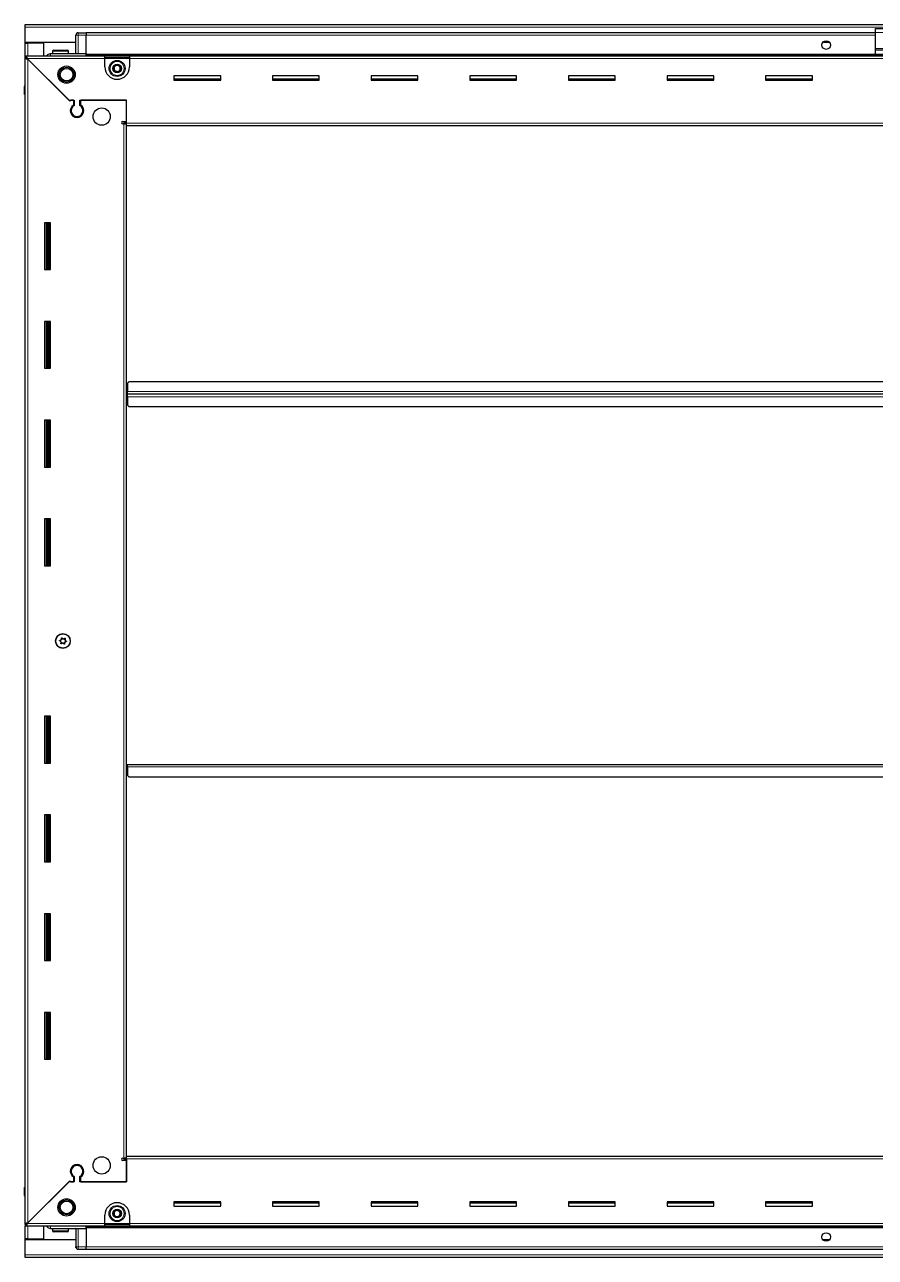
# Model space of a CAD drawing. Header units: millimetres. Extents: x 1219 to 6432, y -1444 to 1892.
# Drawn here: x 4957 to 5647, y 677 to 1676 of the extents above; entities that cross this region are included whole.
import ezdxf

# ---------------------------------------------------------------- set-up
doc = ezdxf.new("R2010")
doc.units = ezdxf.units.MM

msp = doc.modelspace()

# ---------------------------------------------------------------- linework, layer by layer
at = {"color": 7, "linetype": 'Continuous', "lineweight": 25}
for p, q in [((4957.34, 1675.82), (6356.34, 1675.82)), ((4957.34, 1673.72), (4957.34, 1675.82)), ((4957.34, 1661.32), (4957.34, 1673.72)), ((4999.01, 1668.82), (4999.01, 1668.82)), ((5000.34, 1669.32), (5006.84, 1669.32)), ((5000.34, 1669.32), (5006.84, 1669.32)), ((5006.84, 1669.32), (5006.84, 1669.32)), ((5006.84, 1669.32), (5006.84, 1669.32)), ((5006.84, 1669.32), (5006.84, 1667.32)), ((5646.84, 1669.17), (5006.84, 1669.17)), ((5646.84, 1672.82), (5666.84, 1672.82)), ((5646.84, 1669.56), (5646.84, 1672.82)), ((5646.84, 1656.41), (5646.84, 1669.56)), ((4998.34, 1661.32), (4957.34, 1661.32)), ((4957.34, 1660.82), (4957.34, 1661.32)), ((4957.34, 1660.82), (4959.44, 1660.82)), ((4957.34, 1650.57), (4957.34, 1660.82)), ((4958.84, 1660.82), (4958.84, 1661.32)), ((4972.34, 1660.82), (4959.44, 1660.82)), ((4972.34, 1650.57), (4972.34, 1660.82)), ((4998.34, 1652.32), (4998.34, 1667.32)), ((5006.84, 1652.32), (5006.84, 1667.32)), ((5609.71, 1661.32), (5603.96, 1661.32)), ((4957.34, 1649.07), (4957.34, 1650.57)), ((4957.34, 1650.57), (4958.34, 1650.57)), ((4957.34, 1648.57), (4957.34, 1649.07)), ((4957.34, 1649.07), (4958.34, 1649.07)), ((4957.34, 704.07), (4957.34, 1648.57)), ((4958.84, 1648.57), (4957.34, 1648.57)), ((4958.34, 1650.57), (5021.84, 1650.57)), ((4958.34, 1649.07), (4958.34, 1650.57)), ((4958.94, 1648.47), (4992.84, 1614.57)), ((4977.84, 1652.32), (5006.84, 1652.32)), ((4979.34, 1654.22), (4979.34, 1652.32)), ((4980.14, 1655.02), (4991.54, 1655.02)), ((4992.34, 1652.32), (4992.34, 1654.22)), ((5006.76, 1650.57), (5006.84, 1652.29)), ((5006.84, 1652.32), (5006.84, 1651.82)), ((5006.84, 1651.17), (6306.84, 1651.17)), ((5021.84, 1648.47), (5021.84, 1650.57)), ((5021.84, 1650.57), (5041.84, 1650.57)), ((5021.84, 1649.07), (5041.84, 1649.07)), ((5021.84, 1641.57), (5021.84, 1648.47)), ((5041.84, 1650.57), (6271.84, 1650.57)), ((5041.84, 1650.57), (5041.84, 1648.47)), ((5041.84, 1648.47), (5041.84, 1641.57)), ((5646.84, 1655.32), (5646.84, 1656.41)), ((5646.84, 1655.32), (5666.84, 1655.32)), ((5646.84, 1651.82), (5646.84, 1655.32)), ((5646.84, 1651.82), (5666.84, 1651.82)), ((4993.54, 1613.87), (4959.44, 1647.97)), ((5115.84, 1634.32), (5077.84, 1634.32)), ((5077.84, 1634.32), (5077.84, 1630.82)), ((5115.84, 1631.57), (5077.84, 1631.57)), ((5077.84, 1630.82), (5115.84, 1630.82)), ((5115.84, 1630.82), (5115.84, 1634.32)), ((5195.84, 1634.32), (5157.84, 1634.32)), ((5157.84, 1634.32), (5157.84, 1630.82)), ((5195.84, 1631.57), (5157.84, 1631.57)), ((5157.84, 1630.82), (5195.84, 1630.82)), ((5195.84, 1630.82), (5195.84, 1634.32)), ((5275.84, 1634.32), (5237.84, 1634.32)), ((5237.84, 1634.32), (5237.84, 1630.82)), ((5275.84, 1631.57), (5237.84, 1631.57)), ((5237.84, 1630.82), (5275.84, 1630.82)), ((5275.84, 1630.82), (5275.84, 1634.32)), ((5355.84, 1634.32), (5317.84, 1634.32)), ((5317.84, 1634.32), (5317.84, 1630.82)), ((5355.84, 1631.57), (5317.84, 1631.57)), ((5317.84, 1630.82), (5355.84, 1630.82)), ((5355.84, 1630.82), (5355.84, 1634.32)), ((5435.84, 1634.32), (5397.84, 1634.32)), ((5397.84, 1634.32), (5397.84, 1630.82)), ((5435.84, 1631.57), (5397.84, 1631.57)), ((5397.84, 1630.82), (5435.84, 1630.82)), ((5435.84, 1630.82), (5435.84, 1634.32)), ((5515.84, 1634.32), (5477.84, 1634.32)), ((5477.84, 1634.32), (5477.84, 1630.82)), ((5515.84, 1631.57), (5477.84, 1631.57)), ((5477.84, 1630.82), (5515.84, 1630.82)), ((5515.84, 1630.82), (5515.84, 1634.32)), ((5595.84, 1634.32), (5557.84, 1634.32)), ((5557.84, 1634.32), (5557.84, 1630.82)), ((5595.84, 1631.57), (5557.84, 1631.57)), ((5557.84, 1630.82), (5595.84, 1630.82)), ((5595.84, 1630.82), (5595.84, 1634.32)), ((4956.84, 1625.82), (4956.84, 1619.32)), ((4956.84, 1619.32), (4956.84, 1625.82)), ((4956.84, 1619.32), (4956.84, 1619.32)), ((4957.34, 1619.32), (4956.84, 1619.32)), ((4956.99, 1619.32), (4956.99, 733.32)), ((4992.84, 1614.57), (4997.04, 1614.57)), ((4994.24, 1614.57), (4993.54, 1613.87)), ((4996.34, 1614.57), (4994.24, 1614.57)), ((4996.34, 1614.57), (4996.34, 1610.68)), ((4997.04, 1614.57), (4997.04, 1610.29)), ((5001.64, 1614.57), (5039.34, 1614.57)), ((5001.64, 1610.29), (5001.64, 1614.57)), ((5002.34, 1610.68), (5002.34, 1614.57)), ((5039.34, 1614.57), (5002.34, 1614.57)), ((5039.34, 1595.92), (5039.34, 1614.57)), ((5039.34, 1597.32), (5039.34, 1614.57)), ((4997.34, 1601.71), (4997.34, 1600.95)), ((5036.49, 1597.32), (5039.34, 1597.32)), ((5037.24, 1595.32), (5036.49, 1595.32)), ((5037.24, 1595.32), (5039.34, 1595.32)), ((5039.34, 1596.32), (5037.34, 1596.32)), ((5037.34, 1596.32), (5037.34, 1595.32)), ((5039.34, 1593.82), (5039.34, 1595.92)), ((6274.34, 1593.82), (5039.34, 1593.82)), ((5039.34, 758.82), (5039.34, 1593.82)), ((4977.84, 1515.32), (4972.84, 1515.32)), ((4972.84, 1515.32), (4972.84, 1477.32)), ((4974.99, 1477.32), (4974.99, 1515.32)), ((4976.78, 1477.32), (4976.78, 1515.32)), ((4976.81, 1477.32), (4976.81, 1515.32)), ((4977.84, 1477.32), (4977.84, 1515.32)), ((4972.84, 1477.32), (4977.84, 1477.32)), ((4977.84, 1435.32), (4972.84, 1435.32)), ((4972.84, 1435.32), (4972.84, 1397.32)), ((4974.99, 1397.32), (4974.99, 1435.32)), ((4976.78, 1397.32), (4976.78, 1435.32)), ((4976.81, 1397.32), (4976.81, 1435.32)), ((4977.84, 1397.32), (4977.84, 1435.32)), ((4972.84, 1397.32), (4977.84, 1397.32)), ((5040.34, 1379.17), (5040.09, 1379.17)), ((5040.09, 1379.17), (5040.09, 1376.32)), ((5041.34, 1386.32), (5040.34, 1385.32)), ((5040.34, 1385.32), (5040.34, 1378.42)), ((6272.34, 1386.32), (5041.34, 1386.32)), ((5040.09, 1376.32), (5039.34, 1376.32)), ((5040.09, 1376.32), (5040.09, 1373.47)), ((5040.09, 1373.47), (5040.34, 1373.47)), ((5040.34, 1376.32), (5040.34, 1378.42)), ((5040.34, 1374.22), (5040.34, 1376.32)), ((6273.34, 1376.32), (5040.34, 1376.32)), ((5040.34, 1374.22), (5040.34, 1367.32)), ((5040.34, 1367.32), (5041.34, 1366.32)), ((5041.34, 1366.32), (6272.34, 1366.32)), ((4977.84, 1355.32), (4972.84, 1355.32)), ((4972.84, 1355.32), (4972.84, 1317.32)), ((4974.99, 1317.32), (4974.99, 1355.32)), ((4976.78, 1317.32), (4976.78, 1355.32)), ((4976.81, 1317.32), (4976.81, 1355.32)), ((4977.84, 1317.32), (4977.84, 1355.32)), ((4972.84, 1317.32), (4977.84, 1317.32)), ((4977.84, 1275.32), (4972.84, 1275.32)), ((4972.84, 1275.32), (4972.84, 1237.32)), ((4974.99, 1237.32), (4974.99, 1275.32)), ((4976.78, 1237.32), (4976.78, 1275.32)), ((4976.81, 1237.32), (4976.81, 1275.32)), ((4977.84, 1237.32), (4977.84, 1275.32)), ((4972.84, 1237.32), (4977.84, 1237.32)), ((4977.84, 1115.32), (4972.84, 1115.32)), ((4972.84, 1115.32), (4972.84, 1077.32)), ((4974.99, 1077.32), (4974.99, 1115.32)), ((4976.78, 1077.32), (4976.78, 1115.32)), ((4976.81, 1077.32), (4976.81, 1115.32)), ((4977.84, 1077.32), (4977.84, 1115.32)), ((4972.84, 1077.32), (4977.84, 1077.32)), ((5039.34, 1076.32), (5040.09, 1076.32)), ((5040.09, 1076.32), (5040.09, 1073.47)), ((5040.09, 1073.47), (5040.34, 1073.47)), ((5040.34, 1074.22), (5040.34, 1076.32)), ((5040.34, 1076.32), (6273.34, 1076.32)), ((5040.34, 1074.22), (5040.34, 1067.32)), ((5040.34, 1067.32), (5041.34, 1066.32)), ((5041.34, 1066.32), (6272.34, 1066.32)), ((4977.84, 1035.32), (4972.84, 1035.32)), ((4972.84, 1035.32), (4972.84, 997.32)), ((4974.99, 997.32), (4974.99, 1035.32)), ((4976.78, 997.32), (4976.78, 1035.32)), ((4976.81, 997.32), (4976.81, 1035.32)), ((4977.84, 997.32), (4977.84, 1035.32)), ((4972.84, 997.32), (4977.84, 997.32)), ((4977.84, 955.32), (4972.84, 955.32)), ((4972.84, 955.32), (4972.84, 917.32)), ((4974.99, 917.32), (4974.99, 955.32)), ((4976.78, 917.32), (4976.78, 955.32)), ((4976.81, 917.32), (4976.81, 955.32)), ((4977.84, 917.32), (4977.84, 955.32)), ((4972.84, 917.32), (4977.84, 917.32)), ((4977.84, 875.32), (4972.84, 875.32)), ((4972.84, 875.32), (4972.84, 837.32)), ((4974.99, 837.32), (4974.99, 875.32)), ((4976.78, 837.32), (4976.78, 875.32)), ((4976.81, 837.32), (4976.81, 875.32)), ((4977.84, 837.32), (4977.84, 875.32)), ((4972.84, 837.32), (4977.84, 837.32)), ((4997.34, 751.7), (4997.34, 750.94)), ((5036.49, 757.32), (5037.24, 757.32)), ((5039.34, 755.32), (5036.49, 755.32)), ((5039.34, 757.32), (5037.24, 757.32)), ((5037.34, 757.32), (5037.34, 756.32)), ((5037.34, 756.32), (5039.34, 756.32)), ((5039.34, 758.82), (6274.34, 758.82)), ((5039.34, 756.72), (5039.34, 758.82)), ((5039.34, 756.72), (5039.34, 738.07)), ((5039.34, 738.07), (5039.34, 755.32)), ((4996.34, 741.96), (4996.34, 738.07)), ((4997.04, 742.36), (4997.04, 738.07)), ((5001.64, 738.07), (5001.64, 742.36)), ((5002.34, 738.07), (5002.34, 741.96)), ((4956.84, 733.32), (4956.84, 733.32)), ((4956.84, 726.82), (4956.84, 733.32)), ((4956.84, 733.32), (4956.84, 733.32)), ((4956.84, 733.32), (4956.84, 726.82)), ((4957.34, 733.32), (4956.84, 733.32)), ((4992.84, 738.07), (4958.94, 704.17)), ((4959.44, 704.67), (4993.54, 738.77)), ((4997.04, 738.07), (4992.84, 738.07)), ((4993.54, 738.77), (4994.24, 738.07)), ((4994.24, 738.07), (4996.34, 738.07)), ((5039.34, 738.07), (5001.64, 738.07)), ((5002.34, 738.07), (5039.34, 738.07)), ((4957.34, 725.5), (4957.34, 725.5)), ((5115.84, 721.82), (5077.84, 721.82)), ((5077.84, 721.82), (5077.84, 718.32)), ((5077.84, 721.07), (5115.84, 721.07)), ((5115.84, 718.32), (5115.84, 721.82)), ((5195.84, 721.82), (5157.84, 721.82)), ((5157.84, 721.82), (5157.84, 718.32)), ((5157.84, 721.07), (5195.84, 721.07)), ((5195.84, 718.32), (5195.84, 721.82)), ((5275.84, 721.82), (5237.84, 721.82)), ((5237.84, 721.82), (5237.84, 718.32)), ((5237.84, 721.07), (5275.84, 721.07)), ((5275.84, 718.32), (5275.84, 721.82)), ((5355.84, 721.82), (5317.84, 721.82)), ((5317.84, 721.82), (5317.84, 718.32)), ((5317.84, 721.07), (5355.84, 721.07)), ((5355.84, 718.32), (5355.84, 721.82)), ((5435.84, 721.82), (5397.84, 721.82)), ((5397.84, 721.82), (5397.84, 718.32)), ((5397.84, 721.07), (5435.84, 721.07)), ((5435.84, 718.32), (5435.84, 721.82)), ((5515.84, 721.82), (5477.84, 721.82)), ((5477.84, 721.82), (5477.84, 718.32)), ((5477.84, 721.07), (5515.84, 721.07)), ((5515.84, 718.32), (5515.84, 721.82)), ((5595.84, 721.82), (5557.84, 721.82)), ((5557.84, 721.82), (5557.84, 718.32)), ((5557.84, 721.07), (5595.84, 721.07)), ((5595.84, 718.32), (5595.84, 721.82)), ((5021.84, 704.17), (5021.84, 711.07)), ((5041.84, 711.07), (5041.84, 704.17)), ((5077.84, 718.32), (5115.84, 718.32)), ((5157.84, 718.32), (5195.84, 718.32)), ((5237.84, 718.32), (5275.84, 718.32)), ((5317.84, 718.32), (5355.84, 718.32)), ((5397.84, 718.32), (5435.84, 718.32)), ((5477.84, 718.32), (5515.84, 718.32)), ((5557.84, 718.32), (5595.84, 718.32)), ((4957.34, 703.57), (4957.34, 704.07)), ((4958.84, 704.07), (4957.34, 704.07)), ((4957.34, 703.57), (4957.34, 702.07)), ((4958.34, 703.57), (4957.34, 703.57)), ((4957.34, 691.82), (4957.34, 702.07)), ((4958.34, 702.07), (4957.34, 702.07)), ((4958.34, 703.57), (4958.34, 702.07)), ((5021.84, 702.07), (4958.34, 702.07)), ((4972.34, 691.82), (4972.34, 702.07)), ((4977.84, 700.32), (5006.84, 700.32)), ((4979.34, 700.32), (4979.34, 698.42)), ((4992.34, 698.42), (4992.34, 700.32)), ((4998.34, 700.32), (4998.34, 685.32)), ((5006.84, 700.36), (5006.76, 702.07)), ((6306.84, 701.47), (5006.84, 701.47)), ((5006.84, 700.32), (5006.84, 700.82)), ((5006.84, 700.32), (5006.84, 685.32)), ((5021.84, 702.07), (5021.84, 704.17)), ((5041.84, 703.57), (5021.84, 703.57)), ((5041.84, 702.07), (5021.84, 702.07)), ((5041.84, 704.17), (5041.84, 702.07)), ((6271.84, 702.07), (5041.84, 702.07)), ((4959.44, 691.82), (4957.34, 691.82)), ((4957.34, 691.32), (4957.34, 691.82)), ((4957.34, 678.92), (4957.34, 691.32)), ((4957.34, 691.32), (4998.34, 691.32)), ((4958.84, 691.32), (4958.84, 691.82)), ((4959.44, 691.82), (4972.34, 691.82)), ((4983.91, 697.62), (4980.14, 697.62)), ((4991.54, 697.62), (4983.91, 697.62)), ((5603.96, 691.32), (5609.71, 691.32)), ((4998.34, 685.32), (4998.34, 685.32)), ((5000.34, 683.32), (5006.84, 683.32)), ((5000.34, 683.32), (5006.84, 683.32)), ((5006.84, 683.32), (5006.84, 685.32)), ((5006.84, 683.47), (6306.84, 683.47)), ((5006.84, 683.32), (5006.84, 683.32)), ((4957.34, 676.82), (4957.34, 678.92)), ((6356.34, 676.82), (4957.34, 676.82))]:
    msp.add_line(p, q, dxfattribs=at)
at = {"color": 8, "linetype": 'Continuous', "lineweight": 18}
for p, q in [((6356.34, 1673.72), (4957.34, 1673.72)), ((5000.34, 1669.32), (5000.34, 1667.32)), ((5646.84, 1669.56), (5666.84, 1669.56)), ((4959.44, 1660.82), (4959.44, 1661.32)), ((4959.44, 1650.57), (4959.44, 1660.82)), ((4998.34, 1667.32), (5000.34, 1667.32)), ((5000.34, 1667.32), (5000.34, 1652.32)), ((5006.84, 1667.32), (5000.34, 1667.32)), ((5646.84, 1667.17), (5006.84, 1667.17)), ((5021.84, 1648.47), (4958.94, 1648.47)), ((4979.34, 1654.22), (4992.34, 1654.22)), ((5646.84, 1651.82), (5006.84, 1651.82)), ((6306.84, 1650.59), (5006.84, 1650.59)), ((5021.84, 1648.47), (5041.84, 1648.47)), ((6271.84, 1648.47), (5041.84, 1648.47)), ((5646.84, 1656.41), (5666.84, 1656.41)), ((4959.44, 1647.97), (4959.44, 704.67)), ((4957.34, 1625.82), (4956.84, 1625.82)), ((5037.24, 757.32), (5037.24, 1595.32)), ((5039.34, 1595.92), (6274.34, 1595.92)), ((4974.34, 1515.32), (4974.34, 1477.32)), ((4975.57, 1515.32), (4975.57, 1477.32)), ((4974.34, 1435.32), (4974.34, 1397.32)), ((4975.57, 1435.32), (4975.57, 1397.32)), ((6273.34, 1378.42), (5040.34, 1378.42)), ((5040.34, 1374.22), (6273.34, 1374.22)), ((4974.34, 1355.32), (4974.34, 1317.32)), ((4975.57, 1355.32), (4975.57, 1317.32)), ((4974.34, 1275.32), (4974.34, 1237.32)), ((4975.57, 1275.32), (4975.57, 1237.32)), ((4974.34, 1115.32), (4974.34, 1077.32)), ((4975.57, 1115.32), (4975.57, 1077.32)), ((5040.34, 1074.22), (6273.34, 1074.22)), ((4974.34, 1035.32), (4974.34, 997.32)), ((4975.57, 1035.32), (4975.57, 997.32)), ((4974.34, 955.32), (4974.34, 917.32)), ((4975.57, 955.32), (4975.57, 917.32)), ((4974.34, 875.32), (4974.34, 837.32)), ((4975.57, 875.32), (4975.57, 837.32)), ((6274.34, 756.72), (5039.34, 756.72)), ((4957.34, 726.82), (4956.84, 726.82)), ((4958.94, 704.17), (5021.84, 704.17)), ((4959.44, 691.82), (4959.44, 702.07)), ((5000.34, 685.32), (5000.34, 700.32)), ((5006.84, 702.06), (6306.84, 702.06)), ((5006.84, 700.82), (6306.84, 700.82)), ((5041.84, 704.17), (5021.84, 704.17)), ((5041.84, 704.17), (6271.84, 704.17)), ((4959.44, 691.32), (4959.44, 691.82)), ((4983.64, 698.42), (4979.34, 698.42)), ((4992.34, 698.42), (4983.64, 698.42)), ((4998.34, 685.32), (5000.34, 685.32)), ((5000.34, 683.32), (5000.34, 685.32)), ((5006.84, 685.32), (5000.34, 685.32)), ((5006.84, 685.47), (6306.84, 685.47)), ((6356.34, 678.92), (4957.34, 678.92))]:
    msp.add_line(p, q, dxfattribs=at)
at = {"color": 7, "linetype": 'Continuous', "lineweight": 25, "flags": 128}
msp.add_lwpolyline([(4998.48, 684.57), (4998.37, 684.93), (4998.34, 685.32)], dxfattribs=at)
at = {"color": 7, "linetype": 'Continuous', "lineweight": 25}
for centre, radius in [((5606.84, 1659.32), 3.5), ((4990.84, 1635.32), 7), ((4990.84, 1635.32), 6.03), ((4990.84, 1635.32), 5.1), ((5031.84, 1640.32), 6.5), ((5031.84, 1640.32), 3.46), ((5019.34, 1601.32), 7), ((4987.84, 1176.32), 6), ((4987.99, 1176.32), 5.79), ((4987.99, 1176.32), 1.85), ((5019.34, 751.32), 7), ((4990.84, 717.32), 7), ((4990.84, 717.32), 6.03), ((4990.84, 717.32), 5.1), ((5031.84, 712.32), 6.5), ((5031.84, 712.32), 3.46), ((5606.84, 693.32), 3.5)]:
    msp.add_circle(centre, radius, dxfattribs=at)
at = {"color": 8, "linetype": 'Continuous', "lineweight": 18}
for centre in [(5031.84, 1640.32), (5031.84, 712.32)]:
    msp.add_circle(centre, 5.7, dxfattribs=at)
at = {"color": 7, "linetype": 'Continuous', "lineweight": 25}
for centre, radius, start, end in [((5000.34, 1667.32), 2, 90, 180), ((5000.34, 1667.32), 2, 90, 131.40962), ((4980.14, 1654.22), 0.8, 90, 180), ((4991.54, 1654.22), 0.8, 0, 90), ((4998.14, 1652.52), 0.2, 270, 0), ((5031.84, 1641.57), 10, 180, 270), ((5031.84, 1640.32), 2.5, 134.01559, 194.01559), ((5031.84, 1640.32), 2.5, 194.01559, 254.01559), ((5031.84, 1640.32), 2.5, 74.01559, 134.01559), ((5031.84, 1640.32), 2.5, 254.01559, 314.01559), ((5031.84, 1641.57), 10, 270, 0), ((5031.84, 1640.32), 2.5, 14.01559, 74.01559), ((5031.84, 1640.32), 2.5, 314.01559, 14.01559), ((4958.84, 1625.82), 2, 138.59038, 180), ((4999.34, 1606.07), 5.5, 123.05573, 56.94427), ((4999.34, 1606.07), 4.8, 118.63099, 61.36901), ((5036.49, 1596.32), 1, 90, 270), ((4999.34, 746.57), 5.5, 303.05573, 236.94427), ((4999.34, 746.57), 4.8, 298.63099, 241.36901), ((5036.49, 756.32), 1, 90, 270), ((4958.84, 726.82), 2, 180, 221.40962), ((5031.84, 711.07), 10, 90, 180), ((5031.84, 711.07), 10, 0, 90), ((5031.84, 712.32), 2.5, 127.47401, 187.47401), ((5031.84, 712.32), 2.5, 187.47401, 247.47401), ((5031.84, 712.32), 2.5, 67.47401, 127.47401), ((5031.84, 712.32), 2.5, 247.47401, 307.47401), ((5031.84, 712.32), 2.5, 7.47401, 67.47401), ((5031.84, 712.32), 2.5, 307.47401, 7.47401), ((4998.14, 700.12), 0.2, 0, 90), ((4980.14, 698.42), 0.8, 180, 270), ((4991.54, 698.42), 0.8, 270, 0), ((5000.34, 685.32), 2, 180, 270)]:
    msp.add_arc(centre, radius, start, end, dxfattribs=at)
for points, knots in [([(4957.34, 1648.57), (4957.36, 1648.53), (4957.41, 1648.44), (4957.81, 1648.3), (4958.37, 1648.17), (4958.95, 1648.06), (4959.31, 1648), (4959.44, 1647.97)], [0, 0, 0, 0, 0.230255, 0.448522, 0.666786, 0.88505, 1, 1, 1, 1]), ([(4958.94, 1648.47), (4958.89, 1648.73), (4958.8, 1649.22), (4958.67, 1649.86), (4958.54, 1650.33), (4958.43, 1650.55), (4958.36, 1650.57), (4958.34, 1650.57)], [0, 0, 0, 0, 0.230255, 0.448522, 0.666786, 0.88505, 1, 1, 1, 1]), ([(4974.62, 1650.57), (4974.74, 1650.77), (4975.13, 1651.42), (4976.28, 1652.13), (4977.32, 1652.26), (4977.84, 1652.32)], [0, 0, 0, 0, 0.18225, 0.591125, 1, 1, 1, 1]), ([(5006.84, 1652.32), (5006.84, 1652.29), (5006.84, 1652.21), (5006.84, 1651.59), (5006.84, 1651.01), (5006.84, 1650.61), (5006.84, 1650.57)], [0, 0, 0, 0, 0.3229095, 0.6458191, 0.9687286, 1, 1, 1, 1]), ([(5029.06, 1641.12), (5029.43, 1641.48), (5030.13, 1642.15), (5030.82, 1642.81), (5031.14, 1643.12)], [0, 0, 0, 0, 0.534686, 1, 1, 1, 1]), ([(5029.76, 1638.32), (5029.68, 1638.65), (5029.48, 1639.45), (5029.24, 1640.42), (5029.09, 1641), (5029.06, 1641.12)], [0, 0, 0, 0, 0.362901, 0.866875, 1, 1, 1, 1]), ([(5031.14, 1643.12), (5031.63, 1642.98), (5032.56, 1642.72), (5033.48, 1642.45), (5033.91, 1642.33)], [0, 0, 0, 0, 0.534686, 1, 1, 1, 1]), ([(5034.61, 1639.53), (5034.24, 1639.17), (5033.55, 1638.5), (5032.86, 1637.83), (5032.54, 1637.52)], [0, 0, 0, 0, 0.534686, 1, 1, 1, 1]), ([(5033.91, 1642.33), (5033.94, 1642.21), (5034.09, 1641.63), (5034.33, 1640.66), (5034.53, 1639.86), (5034.61, 1639.53)], [0, 0, 0, 0, 0.133125, 0.637099, 1, 1, 1, 1]), ([(5032.54, 1637.52), (5032.04, 1637.66), (5031.11, 1637.93), (5030.19, 1638.19), (5029.76, 1638.32)], [0, 0, 0, 0, 0.534686, 1, 1, 1, 1]), ([(4989.62, 1178.6), (4989.61, 1178.6), (4989.59, 1178.61), (4989.53, 1178.61), (4989.39, 1178.57), (4989.04, 1178.4), (4988.56, 1178.15), (4987.93, 1178.19), (4987.49, 1178.47), (4987.18, 1178.71), (4986.99, 1178.85), (4986.9, 1178.88), (4986.86, 1178.89), (4986.83, 1178.87), (4986.8, 1178.85), (4986.77, 1178.79), (4986.72, 1178.53), (4986.72, 1178.05), (4986.54, 1177.36), (4985.95, 1176.98), (4985.5, 1176.82), (4985.26, 1176.7), (4985.21, 1176.64), (4985.2, 1176.61), (4985.2, 1176.58), (4985.21, 1176.55), (4985.24, 1176.51), (4985.3, 1176.46), (4985.48, 1176.32), (4985.8, 1176.11), (4986.2, 1175.79), (4986.43, 1175.2), (4986.35, 1174.66), (4986.3, 1174.28), (4986.31, 1174.13), (4986.33, 1174.07), (4986.35, 1174.05), (4986.39, 1174.03), (4986.44, 1174.04), (4986.58, 1174.08), (4986.93, 1174.25), (4987.41, 1174.49), (4988.04, 1174.46), (4988.48, 1174.18), (4988.79, 1173.94), (4988.98, 1173.8), (4989.07, 1173.77), (4989.11, 1173.76), (4989.15, 1173.77), (4989.17, 1173.8), (4989.2, 1173.86), (4989.25, 1174.12), (4989.25, 1174.6), (4989.43, 1175.29), (4990.03, 1175.67), (4990.48, 1175.82), (4990.71, 1175.95), (4990.76, 1176), (4990.77, 1176.03), (4990.77, 1176.06), (4990.76, 1176.1), (4990.73, 1176.13), (4990.68, 1176.19), (4990.5, 1176.33), (4990.17, 1176.53), (4989.78, 1176.86), (4989.54, 1177.45), (4989.62, 1177.98), (4989.67, 1178.37), (4989.67, 1178.52), (4989.64, 1178.57), (4989.63, 1178.59), (4989.62, 1178.6)], [0, 0, 0, 0, 0.002009, 0.00442, 0.009365, 0.025528, 0.067705, 0.095786, 0.124646, 0.150342, 0.160519, 0.163394, 0.165697, 0.167245, 0.168874, 0.17077, 0.178606, 0.211994, 0.249994, 0.287995, 0.321383, 0.329219, 0.331115, 0.332744, 0.334292, 0.336217, 0.338535, 0.341318, 0.349662, 0.375358, 0.404217, 0.432298, 0.474475, 0.490639, 0.496669, 0.49844, 0.5, 0.502009, 0.50442, 0.509365, 0.525528, 0.567705, 0.595786, 0.624646, 0.650342, 0.660519, 0.663394, 0.665697, 0.667245, 0.668874, 0.67077, 0.678606, 0.711994, 0.749994, 0.787995, 0.821383, 0.829219, 0.831115, 0.832744, 0.834292, 0.836217, 0.838535, 0.841318, 0.849662, 0.875358, 0.904217, 0.932298, 0.974475, 0.990639, 0.996669, 0.99844, 1, 1, 1, 1]), ([(5029.17, 713.43), (5029.27, 713.51), (5029.74, 713.87), (5030.53, 714.48), (5031.19, 714.98), (5031.46, 715.19)], [0, 0, 0, 0, 0.133125, 0.637099, 1, 1, 1, 1]), ([(5029.55, 710.57), (5029.48, 711.08), (5029.35, 712.03), (5029.23, 712.99), (5029.17, 713.43)], [0, 0, 0, 0, 0.5346859, 1, 1, 1, 1]), ([(5032.21, 709.46), (5031.74, 709.66), (5030.84, 710.03), (5029.96, 710.4), (5029.55, 710.57)], [0, 0, 0, 0, 0.534686, 1, 1, 1, 1]), ([(5031.46, 715.19), (5031.94, 714.99), (5032.83, 714.62), (5033.71, 714.25), (5034.13, 714.08)], [0, 0, 0, 0, 0.534686, 1, 1, 1, 1]), ([(5034.5, 711.22), (5034.23, 711.01), (5033.58, 710.51), (5032.79, 709.9), (5032.31, 709.54), (5032.21, 709.46)], [0, 0, 0, 0, 0.362901, 0.866875, 1, 1, 1, 1]), ([(5034.13, 714.08), (5034.19, 713.57), (5034.32, 712.61), (5034.44, 711.66), (5034.5, 711.22)], [0, 0, 0, 0, 0.5346859, 1, 1, 1, 1]), ([(4959.44, 704.67), (4959.18, 704.63), (4958.69, 704.54), (4958.05, 704.4), (4957.58, 704.27), (4957.36, 704.16), (4957.34, 704.1), (4957.34, 704.07)], [0, 0, 0, 0, 0.230255, 0.448522, 0.666786, 0.88505, 1, 1, 1, 1]), ([(4958.34, 702.07), (4958.38, 702.1), (4958.47, 702.15), (4958.61, 702.55), (4958.74, 703.1), (4958.85, 703.68), (4958.91, 704.05), (4958.94, 704.17)], [0, 0, 0, 0, 0.230255, 0.448522, 0.666786, 0.88505, 1, 1, 1, 1]), ([(4974.62, 702.07), (4974.74, 701.87), (4975.13, 701.22), (4976.28, 700.51), (4977.32, 700.39), (4977.84, 700.32)], [0, 0, 0, 0, 0.18225, 0.591125, 1, 1, 1, 1]), ([(5006.84, 700.32), (5006.84, 700.36), (5006.84, 700.44), (5006.84, 701.05), (5006.84, 701.63), (5006.84, 702.03), (5006.84, 702.06)], [0, 0, 0, 0, 0.3242788, 0.6485576, 0.9728365, 1, 1, 1, 1])]:
    msp.add_open_spline(points, degree=3, knots=knots, dxfattribs=at)
for points in [[(4958.94, 1648.47), (4958.89, 1648.55), (4958.79, 1648.71), (4958.64, 1648.91), (4958.49, 1649.05), (4958.39, 1649.06), (4958.34, 1649.07)], [(4958.84, 1648.57), (4958.85, 1648.52), (4958.86, 1648.42), (4959, 1648.27), (4959.2, 1648.12), (4959.36, 1648.02), (4959.44, 1647.97)], [(4958.34, 703.57), (4958.39, 703.58), (4958.49, 703.6), (4958.64, 703.74), (4958.79, 703.94), (4958.89, 704.09), (4958.94, 704.17)], [(4959.44, 704.67), (4959.36, 704.62), (4959.2, 704.52), (4959, 704.37), (4958.86, 704.22), (4958.85, 704.12), (4958.84, 704.07)]]:
    msp.add_open_spline(points, degree=3, dxfattribs=at)
at = {"color": 8, "linetype": 'Continuous', "lineweight": 18}
for points, knots in [([(4977.84, 1652.32), (4977.84, 1652.28), (4977.84, 1652.2), (4977.84, 1651.77), (4977.84, 1651.31), (4977.84, 1650.9), (4977.84, 1650.63), (4977.84, 1650.57)], [0, 0, 0, 0, 0.3597529, 0.5534142, 0.7511852, 0.9489563, 1, 1, 1, 1]), ([(4977.84, 700.32), (4977.84, 700.37), (4977.84, 700.44), (4977.84, 700.88), (4977.84, 701.33), (4977.84, 701.75), (4977.84, 702.02), (4977.84, 702.07)], [0, 0, 0, 0, 0.359753, 0.553414, 0.751185, 0.948956, 1, 1, 1, 1])]:
    msp.add_open_spline(points, degree=3, knots=knots, dxfattribs=at)

doc.saveas('drawing.dxf')
